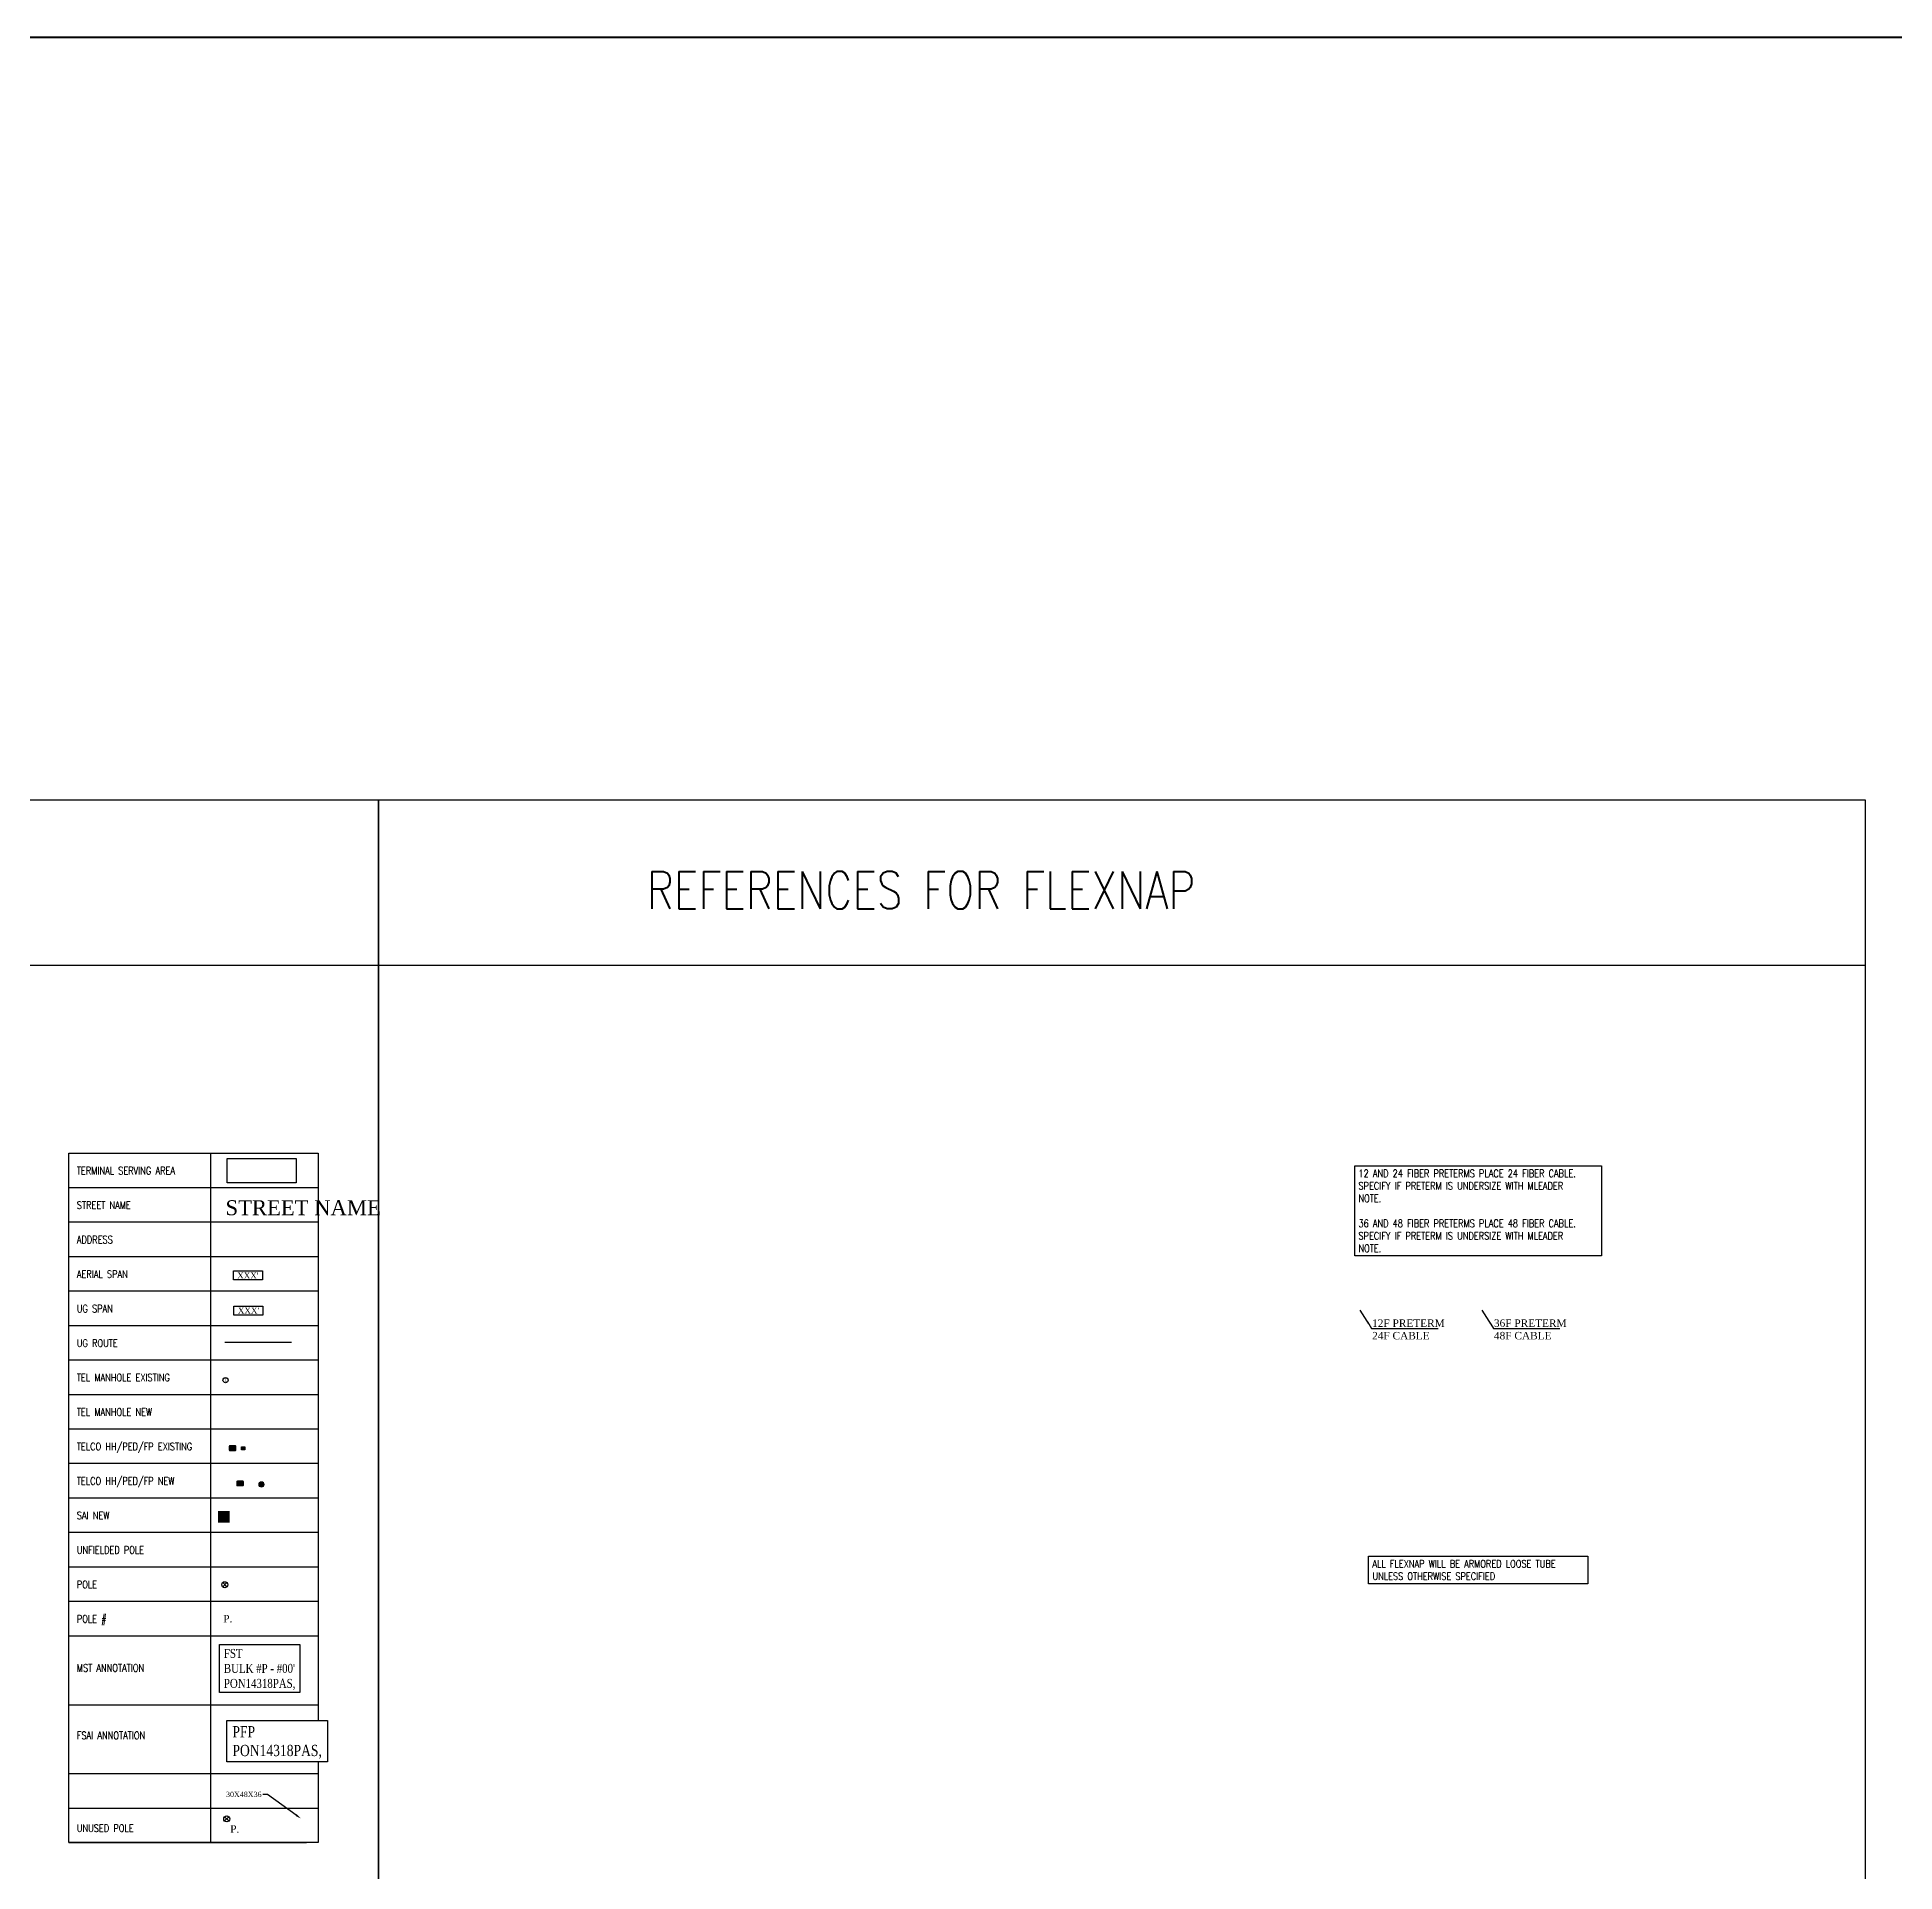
# Model space of a CAD drawing. Header units: feet. Extents: x 2808417 to 2820762, y 948624 to 970780.
# Drawn here: x 2812600 to 2813839, y 951301 to 952525 of the extents above; entities that cross this region are included whole.
import ezdxf
from ezdxf import colors
from ezdxf.entities.mleader import LeaderData, LeaderLine
from ezdxf.enums import TextEntityAlignment as Align
from ezdxf.math import Vec2, Vec3

# ---------------------------------------------------------------- set-up
doc = ezdxf.new("R2010")
doc.units = ezdxf.units.FT
doc.header["$LTSCALE"] = 0.015
doc.header["$MEASUREMENT"] = 0
doc.set_wipeout_variables(frame=1)
for name, color, linetype in [('DETAIL', 7, 'Continuous'), ('FOOTAGE', 7, 'Continuous'), ('NOTES', 7, 'Continuous'), ('pole', 30, 'Continuous'), ('PROP_TEL', 6, 'Continuous'), ('STREET NAME', 7, 'Continuous'), ('TELEPHONE STRUCT-EX', 30, 'Continuous'), ('TELEPHONE STRUCT-PROP', 6, 'Continuous'), ('TERMINALS', 7, 'Continuous'), ('UNDERGROUND', 6, 'UNDERGROUND'), ('UNUSED POLES', 255, 'Continuous')]:
    doc.layers.add(name, color=color, linetype=linetype)
doc.layers.add('RUNNING LINE (UNDERGROUND)', color=10, linetype='Continuous', lineweight=40)
doc.layers.add('WORK BOUNDARY', color=110, linetype='Continuous', lineweight=40)
doc.layers.add('TEMPLATE REFERENCE', color=2, linetype='Continuous', plot=False)
doc.styles.add('Dimensions 100', font='arial.ttf')
doc.styles.add('LINETXT', font='txt.shx', dxfattribs={"height": 0.07})
doc.styles.add('RS332', font='romans.shx', dxfattribs={"width": 0.8})
doc.styles.add('SIMPLEX', font='times.ttf', dxfattribs={"width": 0.8})
doc.styles.get("Standard").update_dxf_attribs({"font": 'times.ttf'})
doc.styles.add('Utilities', font='arial.ttf', dxfattribs={"height": 2.5})
doc.linetypes.add('UNDERGROUND', pattern='A,2.25,-0.25,["UG",LINETXT,S=2,R=0,X=0,Y=-0.1],-0.55', length=3.05)

# ---------------------------------------------------------------- blocks, each defined once
blk = doc.blocks.new('TELPED')
at = {"linetype": 'Continuous', "flags": 128}
blk.add_lwpolyline([(0.28, 0.28), (0.28, -0.28), (-0.28, -0.28), (-0.28, 0.28)], close=True, dxfattribs=at)
blk = doc.blocks.new('TELEPHONE PEDESTAL')
at = {"layer": 'TELEPHONE STRUCT-EX'}
for p, q in [((-1.1, 1.1), (1.1, -1.1)), ((1.1, 1.1), (-1.1, -1.1))]:
    blk.add_line(p, q, dxfattribs=at)
at = {"layer": 'TELEPHONE STRUCT-EX', "xscale": 4, "yscale": 4, "zscale": 4}
blk.add_blockref('TELPED', (0, 0), dxfattribs=at)
blk = doc.blocks.new('TELEPHONE MANHOLE')
at = {"layer": 'TELEPHONE STRUCT-EX'}
blk.add_circle((0, 0), 1.76, dxfattribs=at)
at = {"layer": 'TELEPHONE STRUCT-EX', "style": 'SIMPLEX'}
blk.add_text('T', height=2, dxfattribs=at).set_placement((0, 0), align=Align.MIDDLE_CENTER)
blk = doc.blocks.new('EX HH')
at = {"ltscale": 40, "true_color": 0xffffff}
h = blk.add_hatch(color=7, dxfattribs=at)
h.dxf.hatch_style = 1
h.paths.add_polyline_path([(-0.061, -0.031, 0.414214), (-0.046, -0.046), (0.046, -0.046, 0.414214), (0.061, -0.031), (0.061, 0.031, 0.414214), (0.046, 0.046), (-0.046, 0.046, 0.414214), (-0.061, 0.031)])
at = {"color": 30, "const_width": 0.005, "flags": 128}
blk.add_lwpolyline([(-0.061, 0.031), (-0.061, -0.031, 0.414214), (-0.046, -0.046), (0.046, -0.046, 0.414214), (0.061, -0.031), (0.061, 0.031, 0.414214), (0.046, 0.046), (-0.046, 0.046, 0.414214)], format="xyb", close=True, dxfattribs=at)
at = {"layer": 'RUNNING LINE (UNDERGROUND)', "color": 7, "lineweight": -3, "flags": 128}
blk.add_lwpolyline([(-0.054, 0.031), (-0.054, -0.031, 0.414214), (-0.046, -0.038), (0.046, -0.038, 0.414214), (0.054, -0.031), (0.054, 0.031, 0.414214), (0.046, 0.038), (-0.046, 0.038, 0.414214)], format="xyb", close=True, dxfattribs=at)
at = {"layer": 'TELEPHONE STRUCT-PROP', "color": 30, "style": 'Utilities'}
blk.add_text('HH', height=0.05, dxfattribs=at).set_placement((0, 0), align=Align.MIDDLE_CENTER)
blk = doc.blocks.new('PFP')
at = {"color": 6}
blk.add_wipeout([(-0.121, 0.121), (0.121, 0.121), (0.121, -0.121), (-0.121, -0.121)], dxfattribs=at)
at = {"ltscale": 40, "true_color": 0xffffff}
h = blk.add_hatch(color=7, dxfattribs=at)
h.dxf.hatch_style = 1
h.paths.add_polyline_path([(-0.121, -0.121), (0.121, -0.121), (0.121, 0.121), (-0.121, 0.121)])
at = {"layer": 'RUNNING LINE (UNDERGROUND)', "color": 6, "lineweight": 0, "const_width": 0.0181, "flags": 128}
blk.add_lwpolyline([(-0.121, 0.121), (0.121, 0.121), (0.121, -0.121), (-0.121, -0.121)], close=True, dxfattribs=at)
at = {"layer": 'RUNNING LINE (UNDERGROUND)', "color": 18, "lineweight": 0, "true_color": 0x000000, "const_width": 0.0181, "flags": 128}
for points in [[(-0.084, -0.084), (0.084, 0.084)], [(-0.084, 0.084), (0.084, -0.084)]]:
    blk.add_lwpolyline(points, dxfattribs=at)
blk = doc.blocks.new('NEW HH')
at = {"ltscale": 40, "true_color": 0xffffff}
h = blk.add_hatch(color=7, dxfattribs=at)
h.dxf.hatch_style = 1
h.paths.add_polyline_path([(-0.061, -0.031, 0.414214), (-0.046, -0.046), (0.046, -0.046, 0.414214), (0.061, -0.031), (0.061, 0.031, 0.414214), (0.046, 0.046), (-0.046, 0.046, 0.414214), (-0.061, 0.031)])
at = {"layer": 'RUNNING LINE (UNDERGROUND)', "color": 6, "lineweight": 0, "const_width": 0.005, "flags": 128}
blk.add_lwpolyline([(-0.061, 0.031), (-0.061, -0.031, 0.414214), (-0.046, -0.046), (0.046, -0.046, 0.414214), (0.061, -0.031), (0.061, 0.031, 0.414214), (0.046, 0.046), (-0.046, 0.046, 0.414214)], format="xyb", close=True, dxfattribs=at)
at = {"layer": 'TELEPHONE STRUCT-PROP', "color": 18, "true_color": 0x000000, "style": 'Utilities'}
blk.add_text('HH', height=0.05, dxfattribs=at).set_placement((0, 0), align=Align.MIDDLE_CENTER)
blk = doc.blocks.new('Proposed FlowerPot')
at = {"lineweight": 5, "ltscale": 100, "true_color": 0xffffff}
h = blk.add_hatch(color=7, dxfattribs=at)
h.dxf.hatch_style = 1
h.paths.add_polyline_path([(0, 0.06, 0.414214), (-0.06, 0, 0.414214), (0, -0.06, 0.414214), (0.06, 0, 0.414214)])
at = {"lineweight": 5, "ltscale": 100}
blk.add_circle((0, 0), 0.0604, dxfattribs=at)
at = {"layer": 'RUNNING LINE (UNDERGROUND)', "color": 6, "lineweight": 5, "const_width": 0.00907, "flags": 128}
blk.add_lwpolyline([(-0.06, 0, -0.414214), (0, 0.06, -0.414214), (0.06, 0, -0.414214), (0, -0.06, -0.414214), (-0.06, 0)], format="xyb", dxfattribs=at)
at = {"color": 18, "linetype": 'ByBlock', "lineweight": 5, "ltscale": 100, "true_color": 0x000000, "style": 'Dimensions 100'}
blk.add_text('F', height=0.0744, dxfattribs=at).set_placement((-0.029, -0.037))
blk = doc.blocks.new('JOINT USE POLE')
at = {"layer": 'TELEPHONE STRUCT-EX', "color": 0}
for p, q in [((1.4, 1.4), (-1.4, -1.4)), ((-1.4, 1.4), (1.4, -1.4))]:
    blk.add_line(p, q, dxfattribs=at)
blk.add_circle((0, 0), 2, dxfattribs=at)

msp = doc.modelspace()

# ---------------------------------------------------------------- linework, layer by layer
at = {"layer": 'NOTES', "color": 5, "ltscale": 1.5, "flags": 128}
msp.add_lwpolyline([(2812726.7, 951760.2), (2812726.7, 951776.6), (2812772.8, 951776.6), (2812772.8, 951760.2)], close=True, dxfattribs=at)
at = {"layer": 'TEMPLATE REFERENCE'}
msp.add_line((2810844, 951905.5), (2813819.6, 951905.5), dxfattribs=at)
at = {"layer": 'TEMPLATE REFERENCE', "ltscale": 1.5}
for p, q in [((2812715.7, 951780.2), (2812715.7, 951320.2)), ((2812621.2, 951757.2), (2812787.6, 951757.2)), ((2812621.2, 951734.2), (2812787.6, 951734.2)), ((2812621.2, 951711.2), (2812787.6, 951711.2)), ((2812621.2, 951688.2), (2812787.6, 951688.2)), ((2812621.2, 951665.2), (2812787.6, 951665.2)), ((2812621.2, 951642.2), (2812787.6, 951642.2)), ((2812621.2, 951619.2), (2812787.6, 951619.2)), ((2812621.2, 951596.2), (2812787.6, 951596.2)), ((2812621.2, 951573.2), (2812787.6, 951573.2)), ((2812621.2, 951550.2), (2812787.6, 951550.2)), ((2812621.2, 951527.2), (2812787.6, 951527.2)), ((2812621.2, 951504.2), (2812787.6, 951504.2)), ((2812621.2, 951481.2), (2812787.6, 951481.2)), ((2812621.2, 951458.2), (2812787.6, 951458.2)), ((2812621.2, 951412.2), (2812787.6, 951412.2)), ((2812621.2, 951366.2), (2812787.6, 951366.2)), ((2812621.2, 951343.2), (2812787.6, 951343.2)), ((2812621.2, 951320.2), (2812779.8, 951320.2))]:
    msp.add_line(p, q, dxfattribs=at)
at = {"layer": 'TEMPLATE REFERENCE'}
msp.add_lwpolyline([(2811835.9, 952015.7), (2812827.7, 952015.7), (2812827.7, 951077), (2811835.9, 951077)], close=True, dxfattribs=at)
at = {"layer": 'TEMPLATE REFERENCE', "ltscale": 1.5}
msp.add_lwpolyline([(2812621.2, 951780.2), (2812787.6, 951780.2), (2812787.6, 951320.2), (2812621.2, 951320.2)], close=True, dxfattribs=at)
at = {"layer": 'UNDERGROUND', "color": 6, "ltscale": 1.5, "flags": 128}
msp.add_lwpolyline([(2812725.3, 951654.1), (2812769.8, 951654.1)], dxfattribs=at)
at = {"layer": 'WORK BOUNDARY', "lineweight": 50}
msp.add_lwpolyline([(2808559.8, 952524.5), (2820761.6, 952524.5), (2820761.6, 948623.9), (2808559.8, 948623.9)], close=True, dxfattribs=at)

# ---------------------------------------------------------------- block references
at = {"layer": 'pole'}
msp.add_blockref('JOINT USE POLE', (2812725.2, 951492.2), dxfattribs=at)
at = {"layer": 'PROP_TEL'}
for name, p, xscale, yscale, zscale in [('NEW HH', (2812735.4, 951559.8), 40, 40, 40), ('Proposed FlowerPot', (2812749.7, 951559.1), 30, 30, 30)]:
    msp.add_blockref(name, p, dxfattribs=dict(at, xscale=xscale, yscale=yscale, zscale=zscale))
at = {"layer": 'TELEPHONE STRUCT-EX'}
for name, p, xscale, yscale, zscale in [('TELEPHONE MANHOLE', (2812725.7, 951628.7), 0.9768868823137693, 0.9768868823137693, 0.9768868823137693), ('EX HH', (2812730.4, 951583.3), 40, 40, 40), ('TELEPHONE PEDESTAL', (2812737.5, 951583.2), 0.9768868823137693, 0.9768868823137693, 0.9768868823137693)]:
    msp.add_blockref(name, p, dxfattribs=dict(at, xscale=xscale, yscale=yscale, zscale=zscale))
at = {"layer": 'UNUSED POLES'}
msp.add_blockref('JOINT USE POLE', (2812726.5, 951336), dxfattribs=at)

# ---------------------------------------------------------------- texts
at = {"layer": 'pole', "color": 30, "ltscale": 40, "insert": (2812724.2, 951472.1), "char_height": 5, "attachment_point": 1}
msp.add_mtext('P.', dxfattribs=at)
at = {"layer": 'STREET NAME', "ltscale": 40, "insert": (2812725.7, 951748.7), "char_height": 10, "attachment_point": 1}
msp.add_mtext('STREET NAME', dxfattribs=at)
at = {"layer": 'TEMPLATE REFERENCE', "style": 'RS332', "width": 0.8}
for s, height, p in [('REFERENCES FOR FLEXNAP', 25, (2813006.8, 951943)), ('TERMINAL SERVING AREA', 5, (2812626.5, 951765.9)), ('STREET NAME', 5, (2812626.5, 951742.9)), ('ADDRESS', 5, (2812626.5, 951719.9)), ('AERIAL SPAN', 5, (2812626.5, 951696.9)), ('UG SPAN', 5, (2812626.5, 951673.9)), ('UG ROUTE', 5, (2812626.5, 951650.9)), ('TEL MANHOLE EXISTING', 5, (2812626.5, 951627.9)), ('TEL MANHOLE NEW', 5, (2812626.5, 951604.9)), ('TELCO HH/PED/FP EXISTING', 5, (2812626.5, 951581.9)), ('TELCO HH/PED/FP NEW', 5, (2812626.5, 951558.9)), ('SAI NEW', 5, (2812626.5, 951535.9)), ('UNFIELDED POLE', 5, (2812626.5, 951512.9)), ('POLE', 5, (2812626.5, 951489.9)), ('POLE #', 5, (2812626.5, 951466.9)), ('MST ANNOTATION', 5, (2812626.5, 951434.2)), ('FSAI ANNOTATION', 5, (2812626.5, 951389.2)), ('UNUSED POLE', 5, (2812626.5, 951327.3))]:
    msp.add_text(s, height=height, dxfattribs=at).set_placement(p)
at = {"layer": 'TEMPLATE REFERENCE', "ltscale": 1.5, "char_height": 5, "attachment_point": 1, "style": 'RS332', "bg_fill": 16, "box_fill_scale": 1.5, "bg_fill_color": 256, "bg_fill_transparency": 0}
for s, insert, width in [('12 AND 24 FIBER PRETERMS PLACE 24 FIBER CABLE. SPECIFY IF PRETERM IS UNDERSIZE WITH MLEADER NOTE.\\P\\P36 AND 48 FIBER PRETERMS PLACE 48 FIBER CABLE. SPECIFY IF PRETERM IS UNDERSIZE WITH MLEADER NOTE.', (2813481.6, 951769.1), 159.669), ('ALL FLEXNAP WILL BE ARMORED LOOSE TUBE UNLESS OTHERWISE SPECIFIED', (2813490.9, 951508.7), 141.193)]:
    msp.add_mtext(s, dxfattribs=dict(at, insert=insert, width=width))
at = {"layer": 'UNUSED POLES', "color": 30, "ltscale": 40, "insert": (2812728.8, 951331.8), "char_height": 5, "attachment_point": 1}
msp.add_mtext('P.', dxfattribs=at)

# ---------------------------------------------------------------- next in the draw order: block references
at = {"layer": 'PROP_TEL', "xscale": 30, "yscale": 30, "zscale": 30}
msp.add_blockref('PFP', (2812724.6, 951537.6), dxfattribs=at)

# ---------------------------------------------------------------- next in the draw order: texts
at = {"layer": 'FOOTAGE', "ltscale": 40, "char_height": 4, "width": 17.345, "attachment_point": 5, "bg_fill": 19, "box_fill_scale": 1.25, "bg_fill_color": 256, "bg_fill_transparency": 0}
for insert in [(2812740.6, 951698.5), (2812741, 951675.1)]:
    msp.add_mtext("\\pxqc;XXX'", dxfattribs=dict(at, insert=insert))
at = {"layer": 'PROP_TEL', "ltscale": 0.5, "insert": (2812730.3, 951397.9), "char_height": 7.5, "attachment_point": 1, "style": 'SIMPLEX', "bg_fill": 19, "box_fill_scale": 1.5, "bg_fill_color": 256, "bg_fill_transparency": 0}
msp.add_mtext('PFP\\PPON14318PAS,', dxfattribs=at)
at = {"layer": 'TERMINALS', "ltscale": 0.5, "insert": (2812724.6, 951449.4), "char_height": 6, "attachment_point": 1, "style": 'SIMPLEX', "bg_fill": 19, "box_fill_scale": 1.5, "bg_fill_color": 256, "bg_fill_transparency": 0}
msp.add_mtext("FST\\PBULK #P - #00'\\PPON14318PAS,", dxfattribs=at)

# ---------------------------------------------------------------- next in the draw order: leaders
at = {"layer": 'DETAIL', "ltscale": 5}
ml = msp.add_multileader_mtext('Standard', dxfattribs=at)
ml.set_content('30X48X36', color=256)
ml.set_leader_properties()
ml.build(insert=Vec2(0, 0))
ml.multileader.update_dxf_attribs({"has_text_frame": 1, "text_left_attachment_type": 2, "text_right_attachment_type": 2, "dogleg_length": 3})
ctx = ml.context
ctx.base_point, ctx.char_height, ctx.landing_gap_size, ctx.plane_origin = Vec3(2812725.1, 951352.3), 3.5, 1.5, Vec3(2812800.3, 951369.2)
ctx.left_attachment, ctx.right_attachment, ctx.text_align_type = 2, 2, 1
notes = []
notes.append((ctx, [(0, (1, 1, 0), (2812753.6, 951352.3), (-1, 0), 3, [(0, [(2812776.1, 951336.2)], 0, [])])]))
ctx.mtext.insert, ctx.mtext.alignment, ctx.mtext.flow_direction = Vec3(2812737.9, 951354.1), 2, 5
ctx.mtext.has_bg_fill, ctx.mtext.bg_color, ctx.mtext.bg_scale_factor, ctx.mtext.bg_transparency, ctx.mtext.use_window_bg_color = 1, -1027028792, 1.5, 0, 1
at = {"layer": 'NOTES', "color": 32, "ltscale": 1.5}
ml = msp.add_multileader_mtext('Standard', dxfattribs=at)
ml.set_content('12F PRETERM\\P24F CABLE', color=32)
ml.set_leader_properties()
ml.build(insert=Vec2(0, 0))
ml.multileader.update_dxf_attribs({"text_left_attachment_type": 6, "text_right_attachment_type": 6, "dogleg_length": 0.36, "arrow_head_size": 0.18})
ctx = ml.context
ctx.base_point, ctx.char_height, ctx.arrow_head_size, ctx.landing_gap_size, ctx.plane_origin = Vec3(2813490.6, 951663.2), 5, 0.18, 0.09, Vec3(2813305.1, 951692.2)
ctx.left_attachment, ctx.right_attachment = 6, 6
notes.append((ctx, [(0, (1, 1, 0), (2813490.3, 951663.2), (1, 0), 0.36, [(0, [(2813482.4, 951675.6)], 0, [])])]))
ctx.mtext.insert, ctx.mtext.flow_direction = Vec3(2813490.7, 951669.2), 5
ctx.mtext.has_bg_fill, ctx.mtext.bg_color, ctx.mtext.bg_scale_factor, ctx.mtext.bg_transparency, ctx.mtext.use_window_bg_color = 1, -1027028792, 1.5, 0, 1
ml = msp.add_multileader_mtext('Standard', dxfattribs=at)
ml.set_content('36F PRETERM\\P48F CABLE', color=32)
ml.set_leader_properties()
ml.build(insert=Vec2(0, 0))
ml.multileader.update_dxf_attribs({"text_left_attachment_type": 6, "text_right_attachment_type": 6, "dogleg_length": 0.36, "arrow_head_size": 0.18})
ctx = ml.context
ctx.base_point, ctx.char_height, ctx.arrow_head_size, ctx.landing_gap_size, ctx.plane_origin = Vec3(2813571.9, 951663.2), 5, 0.18, 0.09, Vec3(2813386.4, 951692.2)
ctx.left_attachment, ctx.right_attachment = 6, 6
notes.append((ctx, [(0, (1, 1, 0), (2813571.6, 951663.2), (1, 0), 0.36, [(0, [(2813563.8, 951675.6)], 0, [])])]))
ctx.mtext.insert, ctx.mtext.flow_direction = Vec3(2813572, 951669.2), 5
ctx.mtext.has_bg_fill, ctx.mtext.bg_color, ctx.mtext.bg_scale_factor, ctx.mtext.bg_transparency, ctx.mtext.use_window_bg_color = 1, -1027028792, 1.5, 0, 1
for ctx, leaders in notes:
    for number, flags, end, landing, length, lines in leaders:
        leader = LeaderData()
        leader.index, (leader.has_last_leader_line, leader.has_dogleg_vector, leader.attachment_direction) = number, flags
        leader.last_leader_point, leader.dogleg_vector, leader.dogleg_length = Vec3(end), Vec3(landing), length
        for number, points, colour, breaks in lines:
            line = LeaderLine()
            line.index, line.vertices, line.color, line.breaks = number, Vec3.list(points), colors.encode_raw_color(colour), breaks
            leader.lines.append(line)
        ctx.leaders.append(leader)

# ---------------------------------------------------------------- next in the draw order: linework, layer by layer
at = {"layer": 'TEMPLATE REFERENCE'}
msp.add_lwpolyline([(2812827.7, 952015.7), (2813819.6, 952015.7), (2813819.6, 951077), (2812827.7, 951077)], close=True, dxfattribs=at)

doc.saveas('drawing.dxf')
